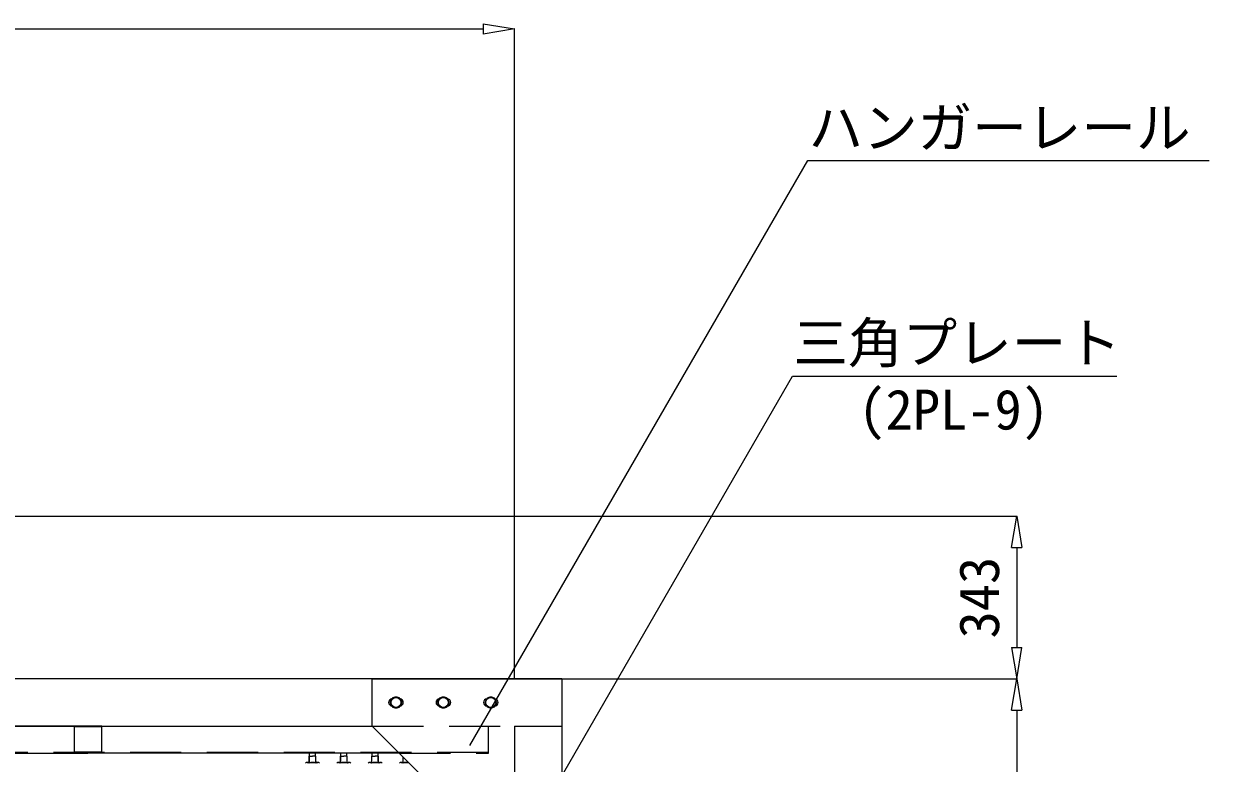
# Model space of a CAD drawing. Units: millimetres, scale not verified. Extents: x -12090 to 12090, y -18325 to 18325.
# Drawn here: x 764 to 3266, y -10211 to -8650 of the extents above; entities that cross this region are included whole.
import ezdxf
from ezdxf.enums import TextEntityAlignment as Align

# ---------------------------------------------------------------- set-up
doc = ezdxf.new("R2010")
doc.units = ezdxf.units.MM
doc.header["$LTSCALE"] = 90
doc.linetypes.add('DASHED1', pattern=[1.8, 1.2, -0.6])
for name, color, linetype, lineweight in [('0-6_ﾎﾞﾙﾄ類', 134, 'Continuous', 18), ('0-B_寸法', 134, 'Continuous', 18), ('1-7_吊車', 134, 'DASHED1', 18), ('1-A_標準柱', 134, 'Continuous', 18), ('1-B_文字', 134, 'Continuous', 18), ('1-D_連結用梁45', 134, 'Continuous', 18)]:
    doc.layers.add(name, color=color, linetype=linetype, lineweight=lineweight)
doc.styles.add('ＭＳ ゴシック', font='')
doc.styles.get('ＭＳ ゴシック').set_extended_font_data('MS Gothic')

msp = doc.modelspace()

# ---------------------------------------------------------------- linework, layer by layer
at = {"layer": '0-6_ﾎﾞﾙﾄ類'}
for p, q in [((1362.68, -10209.44), (1384.93, -10209.44)), ((1362.68, -10209.44), (1366.31, -10209.44)), ((1381.31, -10209.44), (1384.93, -10209.44)), ((1428.68, -10209.44), (1450.94, -10209.44)), ((1428.68, -10209.44), (1432.31, -10209.44)), ((1447.31, -10209.44), (1450.94, -10209.44)), ((1494.68, -10209.44), (1516.93, -10209.44)), ((1494.68, -10209.44), (1498.31, -10209.44)), ((1513.3, -10209.44), (1516.93, -10209.44)), ((1560.68, -10209.44), (1576.24, -10209.44)), ((1560.68, -10209.44), (1564.31, -10209.44))]:
    msp.add_line(p, q, dxfattribs=at)
for points in [[(1555.87, -10072.5), (1561.93, -10083), (1555.87, -10093.5), (1543.74, -10093.5), (1537.69, -10083), (1543.74, -10072.5)], [(1655.86, -10072.5), (1661.93, -10083), (1655.86, -10093.5), (1643.74, -10093.5), (1637.68, -10083), (1643.74, -10072.5)], [(1755.87, -10072.5), (1761.93, -10083), (1755.87, -10093.5), (1743.74, -10093.5), (1737.68, -10083), (1743.74, -10072.5)]]:
    msp.add_lwpolyline(points, close=True, dxfattribs=at)
for centre in [(1549.81, -10083), (1649.81, -10083), (1749.81, -10083)]:
    msp.add_circle(centre, 10.5, dxfattribs=at)
for centre, radius, start, end in [((1549.81, -10083), 11.35, 127.685, 172.315), ((1549.81, -10083), 11, 132.659, 167.341), ((1549.81, -10083), 11.35, 67.685, 112.315), ((1549.81, -10083), 11, 72.659, 107.341), ((1549.81, -10083), 11.35, 7.685, 52.315), ((1549.81, -10083), 11, 12.659, 47.341), ((1649.81, -10083), 11.35, 127.685, 172.315), ((1649.81, -10083), 11, 132.659, 167.341), ((1649.81, -10083), 11.35, 67.685, 112.315), ((1649.81, -10083), 11, 72.659, 107.341), ((1649.81, -10083), 11.35, 7.685, 52.315), ((1649.81, -10083), 11, 12.659, 47.341), ((1749.81, -10083), 11.35, 127.685, 172.315), ((1749.81, -10083), 11, 132.659, 167.341), ((1749.81, -10083), 11.35, 67.685, 112.315), ((1749.81, -10083), 11, 72.659, 107.341), ((1749.81, -10083), 11.35, 7.685, 52.315), ((1749.81, -10083), 11, 12.659, 47.341), ((1549.81, -10083), 11.35, 187.685, 232.315), ((1549.81, -10083), 11, 192.659, 227.341), ((1549.81, -10083), 11.35, 247.685, 292.315), ((1549.81, -10083), 11, 252.659, 287.341), ((1549.81, -10083), 11.35, 307.685, 352.315), ((1549.81, -10083), 11, 312.659, 347.341), ((1649.81, -10083), 11.35, 187.685, 232.315), ((1649.81, -10083), 11, 192.659, 227.341), ((1649.81, -10083), 11.35, 247.685, 292.315), ((1649.81, -10083), 11, 252.659, 287.341), ((1649.81, -10083), 11.35, 307.685, 352.315), ((1649.81, -10083), 11, 312.659, 347.341), ((1749.81, -10083), 11.35, 187.685, 232.315), ((1749.81, -10083), 11, 192.659, 227.341), ((1749.81, -10083), 11.35, 247.685, 292.315), ((1749.81, -10083), 11, 252.659, 287.341), ((1749.81, -10083), 11.35, 307.685, 352.315), ((1749.81, -10083), 11, 312.659, 347.341), ((1362.68, -10213.72), 4.28, 32.227, 147.773), ((1373.81, -10224.5), 15.07, 60.137, 119.863), ((1384.93, -10213.72), 4.28, 32.227, 147.773), ((1428.68, -10213.72), 4.28, 32.227, 147.773), ((1439.81, -10224.5), 15.07, 60.137, 119.863), ((1450.94, -10213.72), 4.28, 32.227, 147.773), ((1494.68, -10213.72), 4.28, 32.227, 147.773), ((1505.81, -10224.5), 15.07, 60.137, 119.863), ((1516.93, -10213.72), 4.28, 32.227, 147.773), ((1560.68, -10213.72), 4.28, 32.227, 147.773), ((1571.81, -10224.5), 15.07, 68.72, 119.863)]:
    msp.add_arc(centre, radius, start, end, dxfattribs=at)
at = {"layer": '0-B_寸法'}
for p, q in [((1733.81, -8650.4), (1799.81, -8661.4)), ((1733.81, -8650.4), (1733.81, -8672.4)), ((-9834.19, -8661.4), (1733.81, -8661.4)), ((1799.81, -8661.4), (1733.81, -8672.4)), ((1799.81, -10032), (1799.81, -8660.4)), ((206.81, -9690), (2860.8, -9690)), ((2848.81, -9756), (2859.8, -9690)), ((2859.8, -9690), (2870.81, -9756)), ((2848.81, -9756), (2870.81, -9756)), ((2859.8, -9756), (2859.8, -9967)), ((2848.81, -9967), (2859.8, -10033)), ((2848.81, -9967), (2870.81, -9967)), ((2859.8, -10033), (2870.81, -9967)), ((1900.81, -10033), (2860.8, -10033)), ((1900.81, -10033), (2860.8, -10033)), ((2848.81, -10099), (2859.8, -10033)), ((2859.8, -10033), (2870.81, -10099)), ((2848.81, -10099), (2870.81, -10099)), ((2859.8, -10099), (2859.8, -14467))]:
    msp.add_line(p, q, dxfattribs=at)
at = {"layer": '1-7_吊車', "linetype": 'Continuous'}
for p, q in [((1367.11, -10209.44), (1367.11, -10196.4)), ((1367.56, -10196.4), (1367.56, -10190)), ((1380.06, -10196.4), (1380.06, -10190)), ((1380.51, -10209.44), (1380.51, -10196.4)), ((1433.11, -10209.44), (1433.11, -10196.4)), ((1433.56, -10196.4), (1433.56, -10190)), ((1446.06, -10196.4), (1446.06, -10190)), ((1446.51, -10209.44), (1446.51, -10196.4)), ((1499.1, -10209.44), (1499.1, -10196.4)), ((1499.55, -10196.4), (1499.55, -10190)), ((1512.05, -10196.4), (1512.05, -10190)), ((1512.5, -10209.44), (1512.5, -10196.4)), ((1565.11, -10209.44), (1565.11, -10198.3)), ((1365.87, -10209.44), (1365.87, -10209.4)), ((1381.74, -10209.44), (1381.74, -10209.4)), ((1431.87, -10209.44), (1431.87, -10209.4)), ((1447.74, -10209.44), (1447.74, -10209.4)), ((1497.87, -10209.44), (1497.87, -10209.4)), ((1513.75, -10209.44), (1513.75, -10209.4)), ((1563.87, -10209.44), (1563.87, -10209.4))]:
    msp.add_line(p, q, dxfattribs=at)
for points in [[(1365.87, -10209.4), (1366.8, -10209.4), (1366.8, -10196.4), (1373.81, -10196.4)], [(1381.74, -10209.4), (1380.81, -10209.4), (1380.81, -10196.4), (1373.81, -10196.4)], [(1431.87, -10209.4), (1432.81, -10209.4), (1432.81, -10196.4), (1439.81, -10196.4)], [(1447.74, -10209.4), (1446.8, -10209.4), (1446.8, -10196.4), (1439.81, -10196.4)], [(1497.87, -10209.4), (1498.81, -10209.4), (1498.81, -10196.4), (1505.81, -10196.4)], [(1513.75, -10209.4), (1512.81, -10209.4), (1512.81, -10196.4), (1505.81, -10196.4)], [(1563.87, -10209.4), (1564.8, -10209.4), (1564.8, -10198)]]:
    msp.add_lwpolyline(points, dxfattribs=at)
at = {"layer": '1-A_標準柱', "linetype": 'DASHED1'}
for q in [(1799.81, -10433), (1899.81, -10133)]:
    msp.add_line((1799.81, -10133), q, dxfattribs=at)
at = {"layer": '1-A_標準柱'}
msp.add_lwpolyline([(1499.81, -10033), (1899.81, -10033), (1899.81, -10433), (1799.81, -10433), (1499.81, -10133)], close=True, dxfattribs=at)
for centre, start, end in [((1541.81, -10083), 90.3581, 269.6419), ((1557.81, -10083), 270.3581, 89.6419), ((1641.81, -10083), 90.3581, 269.6419), ((1657.81, -10083), 270.3581, 89.6419), ((1741.81, -10083), 90.3581, 269.6419), ((1757.81, -10083), 270.3581, 89.6419)]:
    msp.add_arc(centre, 7.5, start, end, dxfattribs=at)
at = {"layer": '1-B_文字'}
for p, q in [((2419.08, -8939.16), (3266.19, -8939.16)), ((2387.28, -9394.24), (3071.39, -9394.24))]:
    msp.add_line(p, q, dxfattribs=at)
for points in [[(1705.59, -10174.21), (2418.65, -8939.16), (2419.08, -8939.16)], [(1864.62, -10298.77), (2386.84, -9394.24), (2387.28, -9394.24)]]:
    msp.add_lwpolyline(points, dxfattribs=at)
at = {"layer": '1-D_連結用梁45'}
for p, q in [((1899.81, -10033), (-2679.89, -10033)), ((899.81, -10133), (1499.81, -10133)), ((928.81, -10134.6), (870.8, -10134.6))]:
    msp.add_line(p, q, dxfattribs=at)
at = {"layer": '1-D_連結用梁45', "linetype": 'DASHED1'}
for p, q in [((1499.81, -10133), (1899.81, -10133)), ((1744.8, -10190), (1744.8, -10133)), ((1744.8, -10188.4), (-2700.19, -10188.4)), ((1556.81, -10190), (1744.8, -10190))]:
    msp.add_line(p, q, dxfattribs=at)
at = {"layer": '1-D_連結用梁45'}
for points in [[(-2694.2, -10033), (-2694.2, -10133), (1499.81, -10133)], [(899.81, -10133), (-2700.19, -10133), (-2700.19, -10190), (899.81, -10190), (899.81, -10187)], [(1556.81, -10190), (899.81, -10190), (899.81, -10187)]]:
    msp.add_lwpolyline(points, dxfattribs=at)
msp.add_lwpolyline([(870.8, -10187), (928.81, -10187), (928.81, -10133), (870.8, -10133)], close=True, dxfattribs=at)

# ---------------------------------------------------------------- texts
at = {"layer": '0-B_寸法', "style": 'ＭＳ ゴシック'}
msp.add_text('343', height=84.46, rotation=90, dxfattribs=at).set_placement((2847.92, -9947.9), align=Align.BOTTOM_LEFT)
at = {"layer": '1-B_文字', "style": 'ＭＳ ゴシック'}
for s, p in [('ハンガーレール', (2420.28, -8937.42)), ('三角プレート', (2388.47, -9391.49)), ('(2PL-9)', (2525.59, -9532.37))]:
    msp.add_text(s, height=84.46, dxfattribs=at).set_placement(p, align=Align.BOTTOM_LEFT)

doc.saveas('drawing.dxf')
